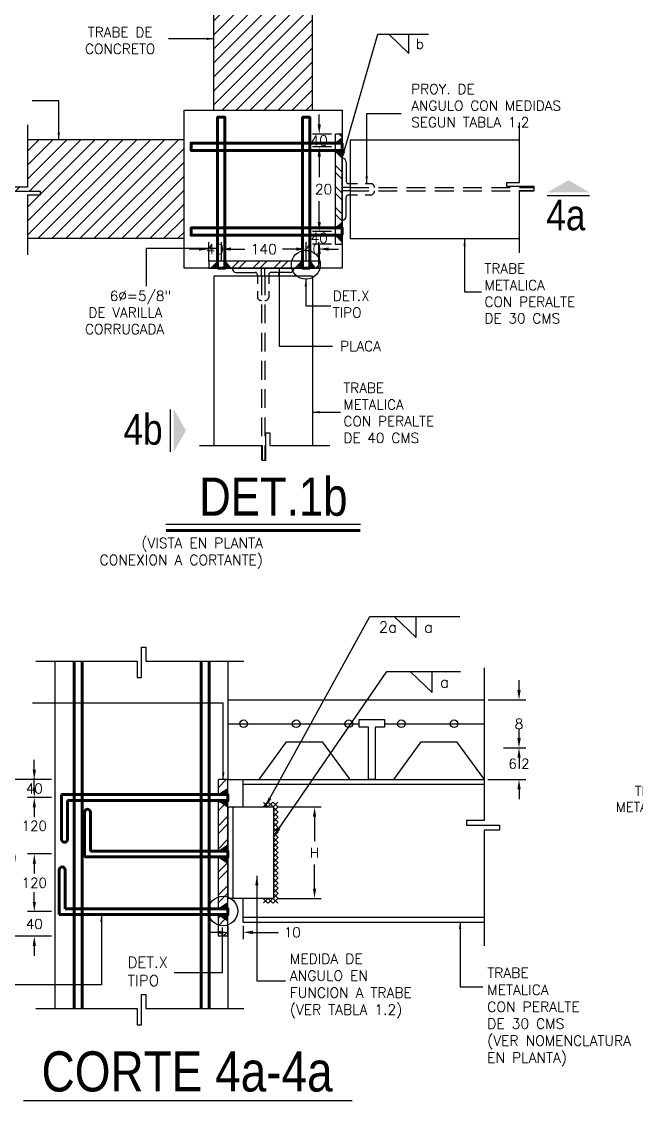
# Model space of a CAD drawing. Header units: millimetres. Extents: x -478 to -58, y -79 to 80.
# Drawn here: x -410.95 to -402.79, y 27.88 to 42.21 of the extents above; entities that cross this region are included whole.
import ezdxf

# ---------------------------------------------------------------- set-up
doc = ezdxf.new("R2010")
doc.units = ezdxf.units.MM
doc.header["$MEASUREMENT"] = 0
doc.linetypes.add('DASHED2', pattern=[0.375, 0.25, -0.125])
doc.layers.get('Defpoints').update_dxf_attribs({"color": 71})
for name, color, linetype in [('ACERO', 40, 'Continuous'), ('cimentacion', 2, 'Continuous'), ('L1', 1, 'Continuous'), ('MUROS', 4, 'Continuous'), ('texto', 5, 'Continuous')]:
    doc.layers.add(name, color=color, linetype=linetype)
doc.styles.add('GRAN', font='swissck.ttf', dxfattribs={"height": 0.3})
doc.styles.add('PEQ', font='simplex.shx', dxfattribs={"height": 0.09})
doc.styles.add('ROMANS', font='simplex.shx')
doc.dimstyles.new('STANDARD$0', dxfattribs={"dimtxt": 0.135, "dimasz": 0.095, "dimexe": 0.09, "dimexo": 0.05, "dimgap": 0.09, "dimtad": 0, "dimtih": 1, "dimtoh": 1, "dimdec": 0, "dimlfac": 100, "dimzin": 0, "dimdsep": 46, "dimtxsty": 'ROMANS', "dimcen": 0.09, "dimclrd": 1, "dimclre": 1, "dimclrt": 5, "dimadec": 0, "dimazin": 0, "dimtfac": 1, "dimtdec": 0, "dimtofl": 0, "dimtmove": 0, "dimatfit": 1, "dimfxl": 1, "dimtolj": 1, "dimtzin": 0, "dimarcsym": 0})
doc.dimstyles.new('STANDARD$7', dxfattribs={"dimtxt": 0.6, "dimasz": 0.09, "dimexe": 0.18, "dimexo": 0.0625, "dimgap": 0.09, "dimtad": 0, "dimtih": 1, "dimtoh": 1, "dimzin": 0, "dimdsep": 46, "dimtxsty": 'PEQ', "dimcen": 0.09, "dimclrd": 1, "dimclre": 1, "dimadec": 0, "dimazin": 0, "dimtfac": 1, "dimtdec": 4, "dimtofl": 0, "dimtmove": 0, "dimatfit": 1, "dimfxl": 1, "dimtolj": 1, "dimtzin": 0, "dimarcsym": 0})

# ---------------------------------------------------------------- blocks, each defined once
blk = doc.blocks.new('*D255')
at = {"layer": 'Defpoints', "color": 0}
for p in [(-406.786, 40.711), (-406.999, 40.543), (-406.786, 40.543)]:
    blk.add_point(p, dxfattribs=at)
at = {"layer": 'texto', "color": 1, "lineweight": -2}
for p, q in [((-406.999, 40.841), (-406.999, 40.971)), ((-406.836, 40.711), (-407.089, 40.711)), ((-406.836, 40.543), (-407.089, 40.543)), ((-406.999, 40.413), (-406.999, 40.283))]:
    blk.add_line(p, q, dxfattribs=at)
at = {"layer": 'texto', "color": 1}
for points in [[(-407.02, 40.841), (-406.977, 40.841), (-406.999, 40.711)], [(-407.02, 40.413), (-406.977, 40.413), (-406.999, 40.543)]]:
    blk.add_solid(points, dxfattribs=at)
at = {"layer": 'texto', "insert": (-406.999, 40.627), "char_height": 0.09, "attachment_point": 5, "style": 'PEQ'}
blk.add_mtext('\\A1;{\\H1.5x;40}', dxfattribs=at)
blk = doc.blocks.new('*D256')
at = {"layer": 'Defpoints', "color": 0}
for p in [(-406.999, 39.417), (-406.786, 39.417), (-406.786, 39.249)]:
    blk.add_point(p, dxfattribs=at)
at = {"layer": 'texto', "color": 1, "lineweight": -2}
for p, q in [((-406.999, 39.547), (-406.999, 39.677)), ((-406.836, 39.417), (-407.089, 39.417)), ((-406.836, 39.249), (-407.089, 39.249)), ((-406.999, 39.119), (-406.999, 38.989))]:
    blk.add_line(p, q, dxfattribs=at)
at = {"layer": 'texto', "color": 1}
for points in [[(-407.02, 39.547), (-406.977, 39.547), (-406.999, 39.417)], [(-407.02, 39.119), (-406.977, 39.119), (-406.999, 39.249)]]:
    blk.add_solid(points, dxfattribs=at)
at = {"layer": 'texto', "insert": (-406.999, 39.333), "char_height": 0.09, "attachment_point": 5, "style": 'PEQ'}
blk.add_mtext('\\A1;{\\H1.5x;40}', dxfattribs=at)
blk = doc.blocks.new('*D257')
at = {"layer": 'Defpoints', "color": 0}
for p in [(-406.838, 40.543), (-406.999, 39.417), (-406.838, 39.417)]:
    blk.add_point(p, dxfattribs=at)
at = {"layer": 'texto', "color": 1, "lineweight": -2}
for p, q in [((-406.888, 40.543), (-407.089, 40.543)), ((-406.999, 40.413), (-406.999, 40.138)), ((-406.999, 39.547), (-406.999, 39.823)), ((-406.888, 39.417), (-407.089, 39.417))]:
    blk.add_line(p, q, dxfattribs=at)
at = {"layer": 'texto', "color": 1}
for points in [[(-407.02, 40.413), (-406.977, 40.413), (-406.999, 40.543)], [(-407.02, 39.547), (-406.977, 39.547), (-406.999, 39.417)]]:
    blk.add_solid(points, dxfattribs=at)
at = {"layer": 'texto', "insert": (-406.999, 39.98), "char_height": 0.09, "attachment_point": 5, "style": 'PEQ'}
blk.add_mtext('\\A1;{\\H1.5x;120}', dxfattribs=at)
blk = doc.blocks.new('*D259')
at = {"layer": 'Defpoints', "color": 0}
for p in [(-404.807, 33.199), (-404.346, 33.199), (-404.603, 32.561)]:
    blk.add_point(p, dxfattribs=at)
at = {"layer": 'texto', "color": 1, "lineweight": -2}
for p, q in [((-404.346, 33.329), (-404.346, 33.459)), ((-404.757, 33.199), (-404.256, 33.199)), ((-404.553, 32.561), (-404.256, 32.561)), ((-404.346, 32.431), (-404.346, 32.301))]:
    blk.add_line(p, q, dxfattribs=at)
at = {"layer": 'texto', "color": 1}
for points in [[(-404.368, 33.329), (-404.324, 33.329), (-404.346, 33.199)], [(-404.368, 32.431), (-404.324, 32.431), (-404.346, 32.561)]]:
    blk.add_solid(points, dxfattribs=at)
at = {"layer": 'texto', "insert": (-404.346, 32.88), "char_height": 0.09, "attachment_point": 5, "style": 'PEQ'}
blk.add_mtext('\\A1;{\\H1.5x;8}', dxfattribs=at)
blk = doc.blocks.new('*D260')
at = {"layer": 'Defpoints', "color": 0}
for p in [(-404.533, 32.561), (-404.346, 32.561), (-404.808, 32.141)]:
    blk.add_point(p, dxfattribs=at)
at = {"layer": 'texto', "color": 1, "lineweight": -2}
for p, q in [((-404.346, 32.691), (-404.346, 32.821)), ((-404.483, 32.561), (-404.256, 32.561)), ((-404.758, 32.141), (-404.256, 32.141)), ((-404.346, 32.011), (-404.346, 31.881))]:
    blk.add_line(p, q, dxfattribs=at)
at = {"layer": 'texto', "color": 1}
for points in [[(-404.368, 32.691), (-404.324, 32.691), (-404.346, 32.561)], [(-404.368, 32.011), (-404.324, 32.011), (-404.346, 32.141)]]:
    blk.add_solid(points, dxfattribs=at)
at = {"layer": 'texto', "insert": (-404.346, 32.351), "char_height": 0.09, "attachment_point": 5, "style": 'PEQ'}
blk.add_mtext('\\A1;{\\H1.4444x;6.2}', dxfattribs=at)
blk = doc.blocks.new('*D263')
at = {"layer": 'Defpoints', "color": 0}
for p in [(-410.782, 32.141), (-410.503, 32.141), (-410.503, 31.902)]:
    blk.add_point(p, dxfattribs=at)
at = {"layer": 'texto', "color": 1, "lineweight": -2}
for p, q in [((-410.782, 32.271), (-410.782, 32.401)), ((-410.553, 32.141), (-410.872, 32.141)), ((-410.553, 31.902), (-410.872, 31.902)), ((-410.782, 31.772), (-410.782, 31.642))]:
    blk.add_line(p, q, dxfattribs=at)
at = {"layer": 'texto', "color": 1}
for points in [[(-410.803, 32.271), (-410.76, 32.271), (-410.782, 32.141)], [(-410.803, 31.772), (-410.76, 31.772), (-410.782, 31.902)]]:
    blk.add_solid(points, dxfattribs=at)
at = {"layer": 'texto', "insert": (-410.782, 32.022), "char_height": 0.09, "attachment_point": 5, "style": 'PEQ'}
blk.add_mtext('\\A1;{\\H1.4444x;40}', dxfattribs=at)
blk = doc.blocks.new('*D261')
at = {"layer": 'Defpoints', "color": 0}
for p in [(-410.503, 30.387), (-410.782, 30.061), (-410.503, 30.061)]:
    blk.add_point(p, dxfattribs=at)
at = {"layer": 'texto', "color": 1, "lineweight": -2}
for p, q in [((-410.782, 30.517), (-410.782, 30.647)), ((-410.553, 30.387), (-410.872, 30.387)), ((-410.553, 30.061), (-410.872, 30.061)), ((-410.782, 29.931), (-410.782, 29.801))]:
    blk.add_line(p, q, dxfattribs=at)
at = {"layer": 'texto', "color": 1}
for points in [[(-410.803, 30.517), (-410.76, 30.517), (-410.782, 30.387)], [(-410.803, 29.931), (-410.76, 29.931), (-410.782, 30.061)]]:
    blk.add_solid(points, dxfattribs=at)
at = {"layer": 'texto', "insert": (-410.782, 30.224), "char_height": 0.09, "attachment_point": 5, "style": 'PEQ'}
blk.add_mtext('\\A1;{\\H1.4444x;40}', dxfattribs=at)
blk = doc.blocks.new('*D264')
at = {"layer": 'Defpoints', "color": 0}
for p in [(-410.503, 31.902), (-410.782, 31.153), (-410.503, 31.153)]:
    blk.add_point(p, dxfattribs=at)
at = {"layer": 'texto', "color": 1, "lineweight": -2}
for p, q in [((-410.782, 32.032), (-410.782, 32.162)), ((-410.553, 31.902), (-410.872, 31.902)), ((-410.553, 31.153), (-410.872, 31.153)), ((-410.782, 31.023), (-410.782, 30.893))]:
    blk.add_line(p, q, dxfattribs=at)
at = {"layer": 'texto', "color": 1}
for points in [[(-410.803, 32.032), (-410.76, 32.032), (-410.782, 31.902)], [(-410.803, 31.023), (-410.76, 31.023), (-410.782, 31.153)]]:
    blk.add_solid(points, dxfattribs=at)
at = {"layer": 'texto', "insert": (-410.782, 31.527), "char_height": 0.09, "attachment_point": 5, "style": 'PEQ'}
blk.add_mtext('\\A1;{\\H1.4444x;120}', dxfattribs=at)
blk = doc.blocks.new('*D262')
at = {"layer": 'Defpoints', "color": 0}
for p in [(-410.503, 31.153), (-410.782, 30.387), (-410.503, 30.387)]:
    blk.add_point(p, dxfattribs=at)
at = {"layer": 'texto', "color": 1, "lineweight": -2}
for p, q in [((-410.553, 31.153), (-410.872, 31.153)), ((-410.782, 31.023), (-410.782, 30.925)), ((-410.782, 30.517), (-410.782, 30.615)), ((-410.553, 30.387), (-410.872, 30.387))]:
    blk.add_line(p, q, dxfattribs=at)
at = {"layer": 'texto', "color": 1}
for points in [[(-410.803, 31.023), (-410.76, 31.023), (-410.782, 31.153)], [(-410.803, 30.517), (-410.76, 30.517), (-410.782, 30.387)]]:
    blk.add_solid(points, dxfattribs=at)
at = {"layer": 'texto', "insert": (-410.782, 30.77), "char_height": 0.09, "attachment_point": 5, "style": 'PEQ'}
blk.add_mtext('\\A1;{\\H1.4444x;120}', dxfattribs=at)
blk = doc.blocks.new('*D265')
at = {"layer": 'Defpoints', "color": 0}
for p in [(-408.211, 30.249), (-408.01, 30.249), (-408.211, 30.112)]:
    blk.add_point(p, dxfattribs=at)
at = {"layer": 'texto', "color": 1, "lineweight": -2}
for p, q in [((-408.341, 30.112), (-408.471, 30.112)), ((-408.211, 30.199), (-408.211, 30.022)), ((-408.01, 30.199), (-408.01, 30.022)), ((-407.88, 30.112), (-407.539, 30.112))]:
    blk.add_line(p, q, dxfattribs=at)
at = {"layer": 'texto', "color": 1}
for points in [[(-408.341, 30.134), (-408.341, 30.09), (-408.211, 30.112)], [(-407.88, 30.134), (-407.88, 30.09), (-408.01, 30.112)]]:
    blk.add_solid(points, dxfattribs=at)
at = {"layer": 'texto', "insert": (-407.356, 30.112), "char_height": 0.09, "attachment_point": 5, "style": 'PEQ'}
blk.add_mtext('\\A1;{\\H1.4444x;10}', dxfattribs=at)
blk = doc.blocks.new('*D266')
at = {"layer": 'Defpoints', "color": 0}
for p in [(-407.607, 31.777), (-407.061, 31.777), (-407.607, 30.562)]:
    blk.add_point(p, dxfattribs=at)
at = {"layer": 'texto', "color": 1, "lineweight": -2}
for p, q in [((-407.557, 31.777), (-406.971, 31.777)), ((-407.061, 31.647), (-407.061, 31.324)), ((-407.061, 30.692), (-407.061, 31.014)), ((-407.557, 30.562), (-406.971, 30.562))]:
    blk.add_line(p, q, dxfattribs=at)
at = {"layer": 'texto', "color": 1}
for points in [[(-407.082, 31.647), (-407.039, 31.647), (-407.061, 31.777)], [(-407.082, 30.692), (-407.039, 30.692), (-407.061, 30.562)]]:
    blk.add_solid(points, dxfattribs=at)
at = {"layer": 'texto', "insert": (-407.061, 31.169), "char_height": 0.09, "attachment_point": 5, "style": 'PEQ'}
blk.add_mtext('\\A1;{\\H1.4444x;H}', dxfattribs=at)
blk = doc.blocks.new('*D400')
at = {"layer": 'Defpoints', "color": 0}
for p in [(-410.503, 32.141), (-411.192, 30.06), (-410.503, 30.06)]:
    blk.add_point(p, dxfattribs=at)
at = {"layer": 'L1', "color": 1, "lineweight": -2}
for p, q in [((-410.553, 32.141), (-411.282, 32.141)), ((-411.192, 32.046), (-411.192, 31.258)), ((-411.192, 30.155), (-411.192, 30.943)), ((-410.553, 30.06), (-411.282, 30.06))]:
    blk.add_line(p, q, dxfattribs=at)
at = {"layer": 'L1', "color": 1}
for points in [[(-411.207, 32.046), (-411.176, 32.046), (-411.192, 32.141)], [(-411.207, 30.155), (-411.176, 30.155), (-411.192, 30.06)]]:
    blk.add_solid(points, dxfattribs=at)
at = {"layer": 'L1', "color": 5, "insert": (-411.192, 31.101), "char_height": 0.135, "attachment_point": 5, "style": 'ROMANS'}
blk.add_mtext('\\A1;320', dxfattribs=at)
blk = doc.blocks.new('*D412')
at = {"layer": 'Defpoints', "color": 0}
for p in [(-407.173, 39.185), (-407.173, 38.973), (-407.005, 38.973)]:
    blk.add_point(p, dxfattribs=at)
at = {"layer": 'texto', "color": 1, "lineweight": -2}
for p, q in [((-407.173, 39.023), (-407.173, 39.275)), ((-407.005, 39.023), (-407.005, 39.275)), ((-407.303, 39.185), (-407.433, 39.185)), ((-406.875, 39.185), (-406.745, 39.185))]:
    blk.add_line(p, q, dxfattribs=at)
at = {"layer": 'texto', "color": 1}
for points in [[(-407.303, 39.207), (-407.303, 39.164), (-407.173, 39.185)], [(-406.875, 39.207), (-406.875, 39.164), (-407.005, 39.185)]]:
    blk.add_solid(points, dxfattribs=at)
at = {"layer": 'texto', "insert": (-407.089, 39.185), "char_height": 0.09, "attachment_point": 5, "style": 'PEQ'}
blk.add_mtext('\\A1;{\\H1.5x;40}', dxfattribs=at)
blk = doc.blocks.new('*D410')
at = {"layer": 'Defpoints', "color": 0}
for p in [(-408.298, 39.185), (-408.466, 38.973), (-408.298, 38.973)]:
    blk.add_point(p, dxfattribs=at)
at = {"layer": 'texto', "color": 1, "lineweight": -2}
for p, q in [((-408.466, 39.023), (-408.466, 39.275)), ((-408.298, 39.023), (-408.298, 39.275)), ((-408.596, 39.185), (-408.726, 39.185)), ((-408.168, 39.185), (-408.038, 39.185))]:
    blk.add_line(p, q, dxfattribs=at)
at = {"layer": 'texto', "color": 1}
for points in [[(-408.596, 39.207), (-408.596, 39.164), (-408.466, 39.185)], [(-408.168, 39.207), (-408.168, 39.164), (-408.298, 39.185)]]:
    blk.add_solid(points, dxfattribs=at)
at = {"layer": 'texto', "insert": (-408.382, 39.185), "char_height": 0.09, "attachment_point": 5, "style": 'PEQ'}
blk.add_mtext('\\A1;{\\H1.5x;40}', dxfattribs=at)
blk = doc.blocks.new('*D411')
at = {"layer": 'Defpoints', "color": 0}
for p in [(-408.298, 39.185), (-408.298, 39.025), (-407.173, 39.025)]:
    blk.add_point(p, dxfattribs=at)
at = {"layer": 'texto', "color": 1, "lineweight": -2}
for p, q in [((-408.298, 39.075), (-408.298, 39.275)), ((-407.173, 39.075), (-407.173, 39.275)), ((-408.168, 39.185), (-407.986, 39.185)), ((-407.303, 39.185), (-407.485, 39.185))]:
    blk.add_line(p, q, dxfattribs=at)
at = {"layer": 'texto', "color": 1}
for points in [[(-408.168, 39.207), (-408.168, 39.164), (-408.298, 39.185)], [(-407.303, 39.207), (-407.303, 39.164), (-407.173, 39.185)]]:
    blk.add_solid(points, dxfattribs=at)
at = {"layer": 'texto', "insert": (-407.736, 39.185), "char_height": 0.09, "attachment_point": 5, "style": 'PEQ'}
blk.add_mtext('\\A1;{\\H1.5x;140}', dxfattribs=at)

msp = doc.modelspace()

# ---------------------------------------------------------------- hatches: boundary and pattern name
at = {"layer": 'L1'}
h = msp.add_hatch(dxfattribs=at)
h.set_pattern_fill('ANSI31', color=256, scale=1.05, style=0)
h.set_pattern_definition([(45, (-20.36335, 9.64753), (-0.092807765, 0.092807765), [])])
h.paths.add_polyline_path([(-408.39964, 41.03008), (-407.08714, 41.03008), (-407.08714, 42.92417), (-407.65362, 42.92417), (-407.65362, 43.09275), (-407.70601, 43.09275), (-407.70601, 42.72815), (-407.7584, 42.72815), (-407.7584, 42.92417), (-408.39964, 42.92417)])
h.paths.add_polyline_path([(-410.87373, 40.63633), (-410.87373, 40.00736), (-411.06976, 40.00736), (-411.06976, 39.95497), (-410.70516, 39.95497), (-410.70516, 39.90258), (-410.87373, 39.90258), (-410.87373, 39.32383), (-408.79339, 39.32383), (-408.79339, 40.63633)])
h = msp.add_hatch(dxfattribs=at)
h.set_pattern_fill('ANSI32', color=256, scale=0.525, angle=90, style=0)
h.set_pattern_definition([(135, (-377.41084, 427.35235), (-0.13921165, -0.13921165), []), (135, (-377.41084, 427.44515), (-0.13921165, -0.13921165), [])])
h.paths.add_polyline_path([(-406.69339, 40.71083), (-406.78589, 40.71083), (-406.78589, 40.59188), (-406.69339, 40.59188)])
h.paths.add_polyline_path([(-406.78589, 39.46532), (-406.69339, 39.46532), (-406.69339, 40.49485), (-406.78589, 40.49485)])
h.paths.add_polyline_path([(-406.69339, 39.24934), (-406.69339, 39.36828), (-406.78589, 39.36828), (-406.78589, 39.24934)])
for points in [[(-406.78589, 40.59188), (-406.69339, 40.59188), (-406.69339, 40.66421)], [(-406.78589, 40.49485), (-406.69339, 40.49485), (-406.69339, 40.42252)], [(-406.69339, 39.53764), (-406.78589, 39.46532), (-406.69339, 39.46532)], [(-406.78589, 39.36828), (-406.69339, 39.36828), (-406.69339, 39.29595)], [(-408.34741, 39.02258), (-408.34741, 38.93008), (-408.41974, 38.93008)], [(-408.17805, 38.93008), (-408.25038, 39.02258), (-408.25038, 38.93008)], [(-407.22085, 39.02258), (-407.22085, 38.93008), (-407.29317, 38.93008)], [(-407.12381, 39.02258), (-407.12381, 38.93008), (-407.05148, 38.93008)], [(-408.21053, 32.0232), (-408.21053, 31.94112), (-408.33758, 31.94112)], [(-408.21053, 31.78081), (-408.21053, 31.86289), (-408.33758, 31.86289)], [(-408.21053, 31.27373), (-408.21053, 31.19165), (-408.33758, 31.19165)], [(-408.21053, 31.03133), (-408.21053, 31.11342), (-408.33758, 31.11342)], [(-408.21053, 30.50864), (-408.21053, 30.42656), (-408.33758, 30.42656)], [(-408.21053, 30.26625), (-408.21053, 30.34833), (-408.33758, 30.34833)]]:
    msp.add_hatch(color=256, dxfattribs=at).paths.add_polyline_path(points)
h = msp.add_hatch(dxfattribs=at)
h.set_pattern_fill('ANSI32', color=256, scale=0.525, style=0)
h.set_pattern_definition([(45, (-20.36335, 9.64753), (-0.13921165, 0.13921165), []), (45, (-20.27054, 9.64753), (-0.13921165, 0.13921165), [])])
h.paths.add_polyline_path([(-407.00487, 38.93008), (-407.00487, 39.02258), (-407.12381, 39.02258), (-407.12381, 38.93008)])
h.paths.add_polyline_path([(-408.25038, 39.02258), (-408.25038, 38.93008), (-407.22085, 38.93008), (-407.22085, 39.02258)])
h.paths.add_polyline_path([(-408.46636, 38.93008), (-408.34741, 38.93008), (-408.34741, 39.02258), (-408.46636, 39.02258)])
h = msp.add_hatch(dxfattribs=at)
h.set_pattern_fill('ANSI32', color=256, scale=0.5775, style=0)
h.set_pattern_definition([(45, (8.80403, -0.31655), (-0.15313281, 0.15313281), []), (45, (8.90612, -0.31655), (-0.15313281, 0.15313281), [])])
h.paths.add_polyline_path([(-408.21053, 32.14131), (-408.33758, 32.14131), (-408.33758, 31.94112), (-408.21053, 32.0232)])
h.paths.add_polyline_path([(-408.33758, 31.19165), (-408.21053, 31.27373), (-408.21053, 31.78081), (-408.33758, 31.86289)])
h.paths.add_polyline_path([(-408.33758, 30.42656), (-408.21053, 30.50864), (-408.21053, 31.03133), (-408.33758, 31.11342)])
h.paths.add_polyline_path([(-408.21053, 30.26625), (-408.33758, 30.34833), (-408.33758, 30.05998), (-408.21053, 30.05998)])
h = msp.add_hatch(dxfattribs=at)
h.set_pattern_fill('ANSI37', color=256, scale=0.38115, style=0)
h.set_pattern_definition([(45, (71.549507, -3.69786), (-0.0336892187, 0.0336892187), []), (135, (71.549507, -3.69786), (-0.0336892187, -0.0336892187), [])])
h.paths.add_polyline_path([(-407.54313, 31.84044), (-407.74033, 31.84044), (-407.74033, 31.77692), (-407.60666, 31.77692), (-407.60666, 30.56163), (-407.74033, 30.56163), (-407.74033, 30.4981), (-407.54313, 30.4981)])

# ---------------------------------------------------------------- linework, layer by layer
at = {"layer": 'ACERO', "color": 3, "lineweight": 100}
for p, q in [((-410.25125, 29.10141), (-410.25125, 33.71146)), ((-410.14553, 29.10141), (-410.14553, 33.71146)), ((-408.56781, 29.10141), (-408.56781, 33.71146)), ((-408.46208, 29.10141), (-408.46208, 33.71146))]:
    msp.add_line(p, q, dxfattribs=at)
at = {"layer": 'ACERO', "lineweight": 100}
for p, q in [((-410.41877, 31.94112), (-410.41877, 31.34762)), ((-410.34054, 31.86289), (-410.34054, 31.34762)), ((-410.11525, 31.11342), (-410.11525, 31.70692)), ((-410.03702, 31.19165), (-410.03702, 31.70692)), ((-410.4503, 30.34833), (-410.4503, 30.94183)), ((-410.37207, 30.42656), (-410.37207, 30.94183))]:
    msp.add_line(p, q, dxfattribs=at)
for points in [[(-408.34741, 38.93008), (-408.25038, 38.93008), (-408.25038, 40.93629), (-408.34741, 40.93629)], [(-407.12381, 38.93008), (-407.22085, 38.93008), (-407.22085, 40.93629), (-407.12381, 40.93629)], [(-406.69339, 40.59188), (-406.69339, 40.49485), (-408.6996, 40.49485), (-408.6996, 40.59188)], [(-406.69339, 39.36828), (-406.69339, 39.46532), (-408.6996, 39.46532), (-408.6996, 39.36828)]]:
    msp.add_lwpolyline(points, close=True, dxfattribs=at)
for points in [[(-410.41877, 31.94112), (-408.21053, 31.94112), (-408.21053, 31.86289), (-410.34054, 31.86289)], [(-410.03702, 31.19165), (-408.21053, 31.19165), (-408.21053, 31.11342), (-410.11525, 31.11342)], [(-410.37207, 30.42656), (-408.21053, 30.42656), (-408.21053, 30.34833), (-410.4503, 30.34833)]]:
    msp.add_lwpolyline(points, dxfattribs=at)
for centre, start, end in [((-410.07614, 31.70692), 0, 180), ((-410.37966, 31.34762), 180, 0), ((-410.41119, 30.94183), 0, 180)]:
    msp.add_arc(centre, 0.03912, start, end, dxfattribs=at)
at = {"layer": 'cimentacion', "linetype": 'DASHED2', "ltscale": 0.2}
for p, q in [((-406.58839, 40.0549), (-406.30568, 40.0549)), ((-406.58839, 39.90526), (-406.30568, 39.90526)), ((-407.81821, 38.82508), (-407.81821, 38.54237)), ((-407.66857, 38.82508), (-407.66857, 38.54237))]:
    msp.add_line(p, q, dxfattribs=at)
at = {"layer": 'cimentacion', "linetype": 'DASHED2'}
for p, q in [((-406.58839, 40.00108), (-404.14448, 40.00108)), ((-406.58839, 39.95908), (-404.14448, 39.95908)), ((-407.76439, 38.82508), (-407.76439, 36.38117)), ((-407.72239, 38.82508), (-407.72239, 36.38117))]:
    msp.add_line(p, q, dxfattribs=at)
at = {"layer": 'cimentacion', "linetype": 'DASHED2', "ltscale": 0.2}
for centre, start, end in [((-406.32098, 40.00108), 0, 74.134304), ((-406.32098, 39.95908), 285.865696, 360), ((-407.76439, 38.55767), 195.865696, 270), ((-407.72239, 38.55767), 270, 344.134304)]:
    msp.add_arc(centre, 0.05595, start, end, dxfattribs=at)
at = {"layer": 'L1'}
for p, q in [((-406.07551, 42.03807), (-405.81011, 41.78409)), ((-405.81011, 41.78409), (-405.81011, 42.03807)), ((-406.78589, 40.59188), (-406.69339, 40.66421)), ((-406.78589, 40.49485), (-406.69339, 40.42252)), ((-406.78589, 39.46532), (-406.69339, 39.53764)), ((-406.78589, 39.36828), (-406.69339, 39.29595)), ((-408.34741, 39.02258), (-408.41974, 38.93008)), ((-408.25038, 39.02258), (-408.17805, 38.93008)), ((-407.22085, 39.02258), (-407.29317, 38.93008)), ((-407.12381, 39.02258), (-407.05148, 38.93008)), ((-406.00227, 34.30472), (-405.71033, 34.02534)), ((-405.71033, 34.02534), (-405.71033, 34.30472)), ((-405.79144, 33.57526), (-405.4995, 33.29587)), ((-405.4995, 33.29587), (-405.4995, 33.57526)), ((-408.33758, 31.94112), (-408.21053, 32.0232)), ((-408.01031, 32.07778), (-404.80751, 32.07778)), ((-408.33758, 31.86289), (-408.21053, 31.78081)), ((-408.144, 31.77692), (-408.144, 30.56163)), ((-408.33758, 31.19165), (-408.21053, 31.27373)), ((-408.33758, 31.11342), (-408.21053, 31.03133)), ((-408.33758, 30.42656), (-408.21053, 30.50864)), ((-408.33758, 30.34833), (-408.21053, 30.26625)), ((-408.01031, 30.31293), (-404.80751, 30.31293))]:
    msp.add_line(p, q, dxfattribs=at)
for points in [[(-410.87373, 40.83726), (-410.87373, 40.00736), (-411.06976, 40.00736), (-411.06976, 39.95497), (-410.70516, 39.95497), (-410.70516, 39.90258), (-410.87373, 39.90258), (-410.87373, 39.10725)], [(-404.34051, 39.13517), (-404.34051, 39.96507), (-404.14448, 39.96507), (-404.14448, 40.01746), (-404.50908, 40.01746), (-404.50908, 40.06986), (-404.34051, 40.06986), (-404.34051, 40.86518)], [(-408.5883, 36.5772), (-407.7584, 36.5772), (-407.7584, 36.38117), (-407.70601, 36.38117), (-407.70601, 36.74577), (-407.65362, 36.74577), (-407.65362, 36.5772), (-406.85829, 36.5772)], [(-410.76367, 33.71146), (-409.41589, 33.71146), (-409.41589, 33.49583), (-409.35826, 33.49583), (-409.35826, 33.89689), (-409.30063, 33.89689), (-409.30063, 33.71146), (-408.00177, 33.71146)], [(-404.80702, 33.62476), (-404.80702, 31.59787), (-405.04421, 31.59787), (-405.04421, 31.53447), (-404.60304, 31.53447), (-404.60304, 31.47108), (-404.80702, 31.47108), (-404.80702, 29.93303)], [(-410.76367, 29.10141), (-409.41589, 29.10141), (-409.41589, 28.88578), (-409.35826, 28.88578), (-409.35826, 29.28684), (-409.30063, 29.28684), (-409.30063, 29.10141), (-408.00177, 29.10141)]]:
    msp.add_lwpolyline(points, dxfattribs=at)
for centre, radius in [((-407.17673, 38.97714), 0.19237), ((-408.27565, 30.39538), 0.19595)]:
    msp.add_circle(centre, radius, dxfattribs=at)
at = {"layer": 'MUROS'}
for p, q in [((-408.39964, 41.03008), (-408.39964, 42.92417)), ((-407.08714, 41.03008), (-407.08714, 42.92417)), ((-408.79339, 40.63633), (-410.87373, 40.63633)), ((-406.63957, 40.33745), (-406.63957, 40.0864)), ((-406.58839, 40.00108), (-406.69339, 40.00108)), ((-406.60807, 40.0549), (-406.58839, 40.0549)), ((-406.58839, 39.95908), (-406.69339, 39.95908)), ((-406.63957, 39.62272), (-406.63957, 39.87376)), ((-406.60807, 39.90526), (-406.58839, 39.90526)), ((-408.79339, 39.32383), (-410.87373, 39.32383)), ((-408.10076, 38.87626), (-407.84971, 38.87626)), ((-407.81821, 38.84476), (-407.81821, 38.82508)), ((-407.76439, 38.82508), (-407.76439, 38.93008)), ((-407.72239, 38.82508), (-407.72239, 38.93008)), ((-407.66857, 38.84476), (-407.66857, 38.82508)), ((-407.38603, 38.87626), (-407.63707, 38.87626)), ((-410.50281, 30.0606), (-410.50281, 33.71146)), ((-408.21053, 33.71146), (-408.21053, 32.14131)), ((-408.21053, 33.19917), (-404.80702, 33.19917)), ((-407.79461, 32.14131), (-407.4328, 32.6402)), ((-407.4328, 32.6402), (-406.96191, 32.6402)), ((-406.96191, 32.6402), (-406.59394, 32.14131)), ((-406.00819, 32.14131), (-405.64638, 32.6402)), ((-405.64638, 32.6402), (-405.17548, 32.6402)), ((-405.17548, 32.6402), (-404.80751, 32.14131)), ((-408.21053, 32.14131), (-407.92397, 32.14131)), ((-404.80751, 32.14131), (-404.80702, 32.14131)), ((-408.21053, 31.77692), (-408.21053, 30.56163)), ((-410.50281, 29.10141), (-410.50281, 30.05998)), ((-408.21053, 30.05998), (-408.21053, 29.10141))]:
    msp.add_line(p, q, dxfattribs=at)
for centre, radius, start, end in [((-406.69339, 40.33703), 0.05382, 0.437794, 90), ((-406.60807, 40.0864), 0.0315, 180, 270), ((-406.60807, 39.87376), 0.0315, 90, 180), ((-406.69339, 39.62313), 0.05382, 270, 359.562206), ((-408.10035, 38.93008), 0.05382, 180, 269.562206), ((-407.84971, 38.84476), 0.0315, 0, 90), ((-407.63707, 38.84476), 0.0315, 90, 180), ((-407.38644, 38.93008), 0.05382, 270.437794, 0)]:
    msp.add_arc(centre, radius, start, end, dxfattribs=at)
at = {"layer": 'texto'}
for p, q in [((-408.79339, 38.93008), (-408.79339, 41.03008)), ((-408.79339, 41.03008), (-406.69339, 41.03008)), ((-406.69339, 41.03008), (-406.69339, 38.93008)), ((-406.58839, 40.63633), (-406.58839, 39.32383)), ((-406.58839, 40.63633), (-404.34051, 40.63633)), ((-403.40811, 39.89381), (-403.97229, 39.89381)), ((-406.58839, 39.32383), (-404.34051, 39.32383)), ((-406.69339, 38.93008), (-408.79339, 38.93008)), ((-408.39964, 38.82508), (-408.39964, 36.5772)), ((-407.08714, 38.82508), (-408.39964, 38.82508)), ((-407.08714, 38.82508), (-407.08714, 36.5772)), ((-408.97391, 36.49304), (-408.97391, 37.05722)), ((-409.03511, 35.53154), (-406.45189, 35.53154)), ((-408.21053, 32.88241), (-406.46645, 32.88241)), ((-406.13351, 32.88241), (-404.80702, 32.88241)), ((-408.33758, 31.94112), (-408.33758, 32.14131)), ((-408.21053, 32.14131), (-408.33758, 32.14131)), ((-408.21053, 30.05998), (-408.21053, 32.14131)), ((-408.01031, 31.77692), (-408.01031, 32.14131)), ((-407.92397, 32.14131), (-404.80751, 32.14131)), ((-408.33758, 31.19165), (-408.33758, 31.86289)), ((-408.21053, 31.77692), (-407.60666, 31.77692)), ((-408.21053, 30.56163), (-408.21053, 31.77692)), ((-407.60666, 31.77692), (-407.60666, 30.56163)), ((-408.33758, 30.42656), (-408.33758, 31.11342)), ((-407.60666, 30.56163), (-408.21053, 30.56163)), ((-408.01031, 30.2494), (-408.01031, 30.56163)), ((-408.33758, 30.05998), (-408.33758, 30.34833)), ((-408.01031, 30.2494), (-404.80751, 30.2494)), ((-408.21053, 30.05998), (-408.33758, 30.05998)), ((-410.92325, 27.88028), (-406.56234, 27.88028))]:
    msp.add_line(p, q, dxfattribs=at)
for points in [[(-406.69339, 39.24934), (-406.69339, 40.71083), (-406.78589, 40.71083), (-406.78589, 39.24934)], [(-408.46636, 38.93008), (-407.00487, 38.93008), (-407.00487, 39.02258), (-408.46636, 39.02258)]]:
    msp.add_lwpolyline(points, close=True, dxfattribs=at)
at = {"layer": 'texto', "const_width": 0.03947}
msp.add_lwpolyline([(-409.03511, 35.44636), (-406.45189, 35.44636)], dxfattribs=at)
at = {"layer": 'texto'}
msp.add_lwpolyline([(-406.34522, 32.14131), (-406.34522, 32.83505), (-406.46645, 32.83505), (-406.46645, 32.9395), (-406.13351, 32.9395), (-406.13351, 32.83505), (-406.25474, 32.83505), (-406.25474, 32.14131), (-406.34522, 32.14131)], dxfattribs=at)
for centre in [(-408.00349, 32.88241), (-407.30472, 32.88241), (-406.60594, 32.88241), (-405.90717, 32.88241), (-405.20839, 32.88241)]:
    msp.add_circle(centre, 0.05077, dxfattribs=at)
for points in [[(-403.40811, 39.93788), (-403.6902, 40.09981), (-403.97229, 39.93788)], [(-408.92984, 36.49304), (-408.76791, 36.77513), (-408.92984, 37.05722)]]:
    msp.add_solid(points, dxfattribs=at)

# ---------------------------------------------------------------- texts
at = {"layer": 'L1', "color": 5, "char_height": 0.135, "style": 'ROMANS'}
for insert, attachment_point in [((-405.68066, 41.4243), 6), ((-406.73365, 37.89701), 4), ((-407.28066, 28.22519), 4), ((-406.44378, 28.22519), 4)]:
    msp.add_mtext('\\A1;', dxfattribs=dict(at, insert=insert, attachment_point=attachment_point))
at = {"layer": 'texto', "style": 'GRAN'}
for s, height, p in [('4a', 0.407697, (-403.98315, 39.43444)), ('4b', 0.407697, (-409.59741, 36.58795)), ('DET.1b', 0.50726, (-408.59262, 35.64462)), ('CORTE 4a-4a', 0.5326225, (-410.68537, 27.99902))]:
    msp.add_text(s, height=height, dxfattribs=at).set_placement(p)
at = {"layer": 'texto', "style": 'PEQ'}
for s, insert, char_height, attachment_point in [('\\A1;\\pi-0.97193;TRABE DE\\P\\pi-1.0098;CONCRETO', (-409.09858, 41.95449), 0.1325362, 4), ('\\A1;b', (-405.71545, 41.91128), 0.132536, 4), ('\\A1;PROY. DE\\PANGULO CON MEDIDAS\\PSEGUN TABLA 1.2', (-405.77676, 41.08954), 0.1325362, 4), ('\\A1;TRABE\\PMETALICA\\PCON PERALTE\\PDE 30 CMS', (-404.80488, 38.5954), 0.1325362, 4), ('\\A1;\\pi-0.85202;6∅=5/8"\\P\\pi-1.136;DE VARILLA\\P\\pi-1.1802;CORRUGADA', (-408.9282, 38.34259), 0.1325362, 4), ('\\A1;DET.X\\PTIPO', (-406.81824, 38.45298), 0.132536, 4), ('\\A1;PLACA', (-406.71988, 37.89639), 0.132536, 4), ('\\A1;TRABE \\PMETALICA\\PCON PERALTE\\PDE 40 CMS', (-406.67748, 37.00966), 0.1325362, 4), ('\\A1;(VISTA EN PLANTA\\PCONEXION A CORTANTE)', (-407.74573, 35.14718), 0.135, 6), ('\\A1;2a', (-406.20797, 34.16525), 0.14579, 4), ('\\A1;a', (-405.60621, 34.16525), 0.14579, 4), ('\\A1;a', (-405.39538, 33.43578), 0.14579, 4), ('TRABE\\PMETALICA', (-402.28673, 31.88355), 0.128101, 6), ('\\A1;MEDIDA DE\\PANGULO EN\\PFUNCION A TRABE\\P(VER TABLA 1.2)  ', (-407.38877, 29.40147), 0.135, 4), ('\\A1;DET.X\\PTIPO', (-409.5438, 29.59243), 0.14579, 4), ('\\A1;TRABE\\PMETALICA\\PCON PERALTE\\PDE 30 CMS\\P(VER NOMENCLATURA\\PEN PLANTA)', (-404.7679, 28.98895), 0.135, 4)]:
    msp.add_mtext(s, dxfattribs=dict(at, insert=insert, char_height=char_height, attachment_point=attachment_point))

# ---------------------------------------------------------------- dimensions: what is measured, and where the dimension line sits
at = {"layer": 'L1'}
dim = msp.add_linear_dim(base=(-411.19154, 30.05998), p1=(-410.50281, 32.14131), p2=(-410.50281, 30.05998), angle=90, text='320', dimstyle='STANDARD$0', dxfattribs=at)
dim.commit()
dim.dimension.update_dxf_attribs({"geometry": '*D400', "text_midpoint": (-411.19154, 31.10064)})
at = {"layer": 'texto'}
for base, p1, p2, angle, text, picture, middle in [((-406.9986, 40.54275), (-406.78589, 40.71083), (-406.78589, 40.54275), 90, '{\\H1.5x;40}', '*D255', (-406.9986, 40.62679)), ((-406.9986, 39.41741), (-406.78589, 39.24934), (-406.78589, 39.41741), 270, '{\\H1.5x;40}', '*D256', (-406.9986, 39.33337)), ((-408.29828, 39.18528), (-408.46636, 38.97258), (-408.29828, 38.97258), 180, '{\\H1.5x;40}', '*D410', (-408.38232, 39.18528)), ((-404.34591, 32.56057), (-404.80751, 32.14131), (-404.53341, 32.56057), 90, '{\\H1.4444x;6.2}', '*D260', (-404.34591, 32.35094)), ((-410.78158, 32.14131), (-410.50281, 31.902), (-410.50281, 32.14131), 90, '{\\H1.4444x;40}', '*D263', (-410.78158, 32.02166)), ((-410.78158, 30.0606), (-410.50281, 30.38744), (-410.50281, 30.0606), 270, '{\\H1.4444x;40}', '*D261', (-410.78158, 30.22402))]:
    dim = msp.add_linear_dim(base=base, p1=p1, p2=p2, angle=angle, text=text, dimstyle='STANDARD$0', override={"dimtxt": 0.09, "dimasz": 0.13, "dimtxsty": 'PEQ', "dimclrt": 256}, dxfattribs=at)
    dim.commit()
    dim.dimension.update_dxf_attribs({"geometry": picture, "text_midpoint": middle, "dimtype": 160})
for base, p1, p2, text, picture, middle in [((-406.9986, 39.41741), (-406.83839, 40.54275), (-406.83839, 39.41741), '{\\H1.5x;120}', '*D257', (-406.9986, 39.98008)), ((-404.34591, 33.19917), (-404.60328, 32.56057), (-404.80702, 33.19917), '{\\H1.5x;8}', '*D259', (-404.34591, 32.87987)), ((-410.78158, 31.15253), (-410.50281, 31.902), (-410.50281, 31.15253), '{\\H1.4444x;120}', '*D264', (-410.78158, 31.52727)), ((-407.06079, 31.77692), (-407.60666, 30.56163), (-407.60666, 31.77692), '{\\H1.4444x;H}', '*D266', (-407.06079, 31.16927)), ((-410.78158, 30.38744), (-410.50281, 31.15253), (-410.50281, 30.38744), '{\\H1.4444x;120}', '*D262', (-410.78158, 30.76999))]:
    dim = msp.add_linear_dim(base=base, p1=p1, p2=p2, angle=90, text=text, dimstyle='STANDARD$0', override={"dimtxt": 0.09, "dimasz": 0.13, "dimtxsty": 'PEQ', "dimclrt": 256}, dxfattribs=at)
    dim.commit()
    dim.dimension.update_dxf_attribs({"geometry": picture, "text_midpoint": middle})
dim = msp.add_linear_dim(base=(-408.29828, 39.18528), p1=(-407.17294, 39.02508), p2=(-408.29828, 39.02508), text='{\\H1.5x;140}', dimstyle='STANDARD$0', override={"dimtxt": 0.09, "dimasz": 0.13, "dimtxsty": 'PEQ', "dimclrt": 256}, dxfattribs=at)
dim.commit()
dim.dimension.update_dxf_attribs({"geometry": '*D411', "text_midpoint": (-407.73561, 39.18528)})
for base, p1, p2, text, picture, middle in [((-407.17294, 39.18528), (-407.00487, 38.97258), (-407.17294, 38.97258), '{\\H1.5x;40}', '*D412', (-407.0889, 39.18528)), ((-408.21053, 30.11212), (-408.01031, 30.2494), (-408.21053, 30.2494), '{\\H1.4444x;10}', '*D265', (-407.35627, 30.11212))]:
    dim = msp.add_linear_dim(base=base, p1=p1, p2=p2, text=text, dimstyle='STANDARD$0', override={"dimtxt": 0.09, "dimasz": 0.13, "dimtxsty": 'PEQ', "dimclrt": 256}, dxfattribs=at)
    dim.commit()
    dim.dimension.update_dxf_attribs({"geometry": picture, "text_midpoint": middle, "dimtype": 160})

# ---------------------------------------------------------------- leaders
at = {"layer": 'L1'}
for points in [[(-408.39964, 41.97713), (-409.00095, 41.97713)], [(-406.69339, 40.39086), (-406.22025, 42.03807), (-405.54702, 42.03807)], [(-410.45699, 40.6353), (-410.45699, 41.15418), (-410.80952, 41.15418)], [(-406.36855, 40.0549), (-406.36855, 40.98644), (-405.90926, 40.98644)], [(-405.0687, 39.32383), (-405.0687, 38.61539), (-404.84334, 38.61539)], [(-407.17673, 38.78477), (-407.17673, 38.43306), (-406.84379, 38.43306)], [(-407.08714, 37.01994), (-406.71677, 37.01994)], [(-408.27221, 32.14131), (-408.27221, 33.15752), (-410.80732, 33.15752)], [(-409.8909, 30.34833), (-409.8909, 29.41383), (-411.18192, 29.41383)], [(-405.12876, 30.2494), (-405.12876, 29.39037), (-404.82443, 29.39037)], [(-408.2859, 30.17821), (-408.2859, 29.57596), (-408.92406, 29.57596)]]:
    msp.add_leader(points, dimstyle='STANDARD$0', dxfattribs=at)
for points in [[(-408.34741, 39.19298), (-409.29837, 39.19298), (-409.29837, 38.69113)], [(-407.53188, 38.93008), (-407.53188, 37.89701), (-406.82365, 37.89701)]]:
    msp.add_leader(points, dimstyle='STANDARD$7', override={"dimtxt": 0.135, "dimasz": 0.095, "dimexe": 0.09, "dimexo": 0.05, "dimdec": 0, "dimlfac": 100, "dimtxsty": 'ROMANS', "dimclrt": 5, "dimtdec": 0}, dxfattribs=at)
at = {"layer": 'texto'}
for points in [[(-407.71605, 31.77692), (-406.32894, 34.30472), (-405.12983, 34.30472)], [(-407.60666, 31.38451), (-406.09976, 33.57526), (-405.12378, 33.57526)], [(-407.82706, 30.86461), (-407.82706, 29.47028), (-407.44567, 29.47028)]]:
    msp.add_leader(points, dimstyle='STANDARD$7', override={"dimtxt": 0.09, "dimasz": 0.13, "dimexe": 0.09, "dimexo": 0.05, "dimdec": 0, "dimlfac": 100, "dimclrt": 256, "dimtdec": 0}, dxfattribs=at)

doc.saveas('drawing.dxf')
